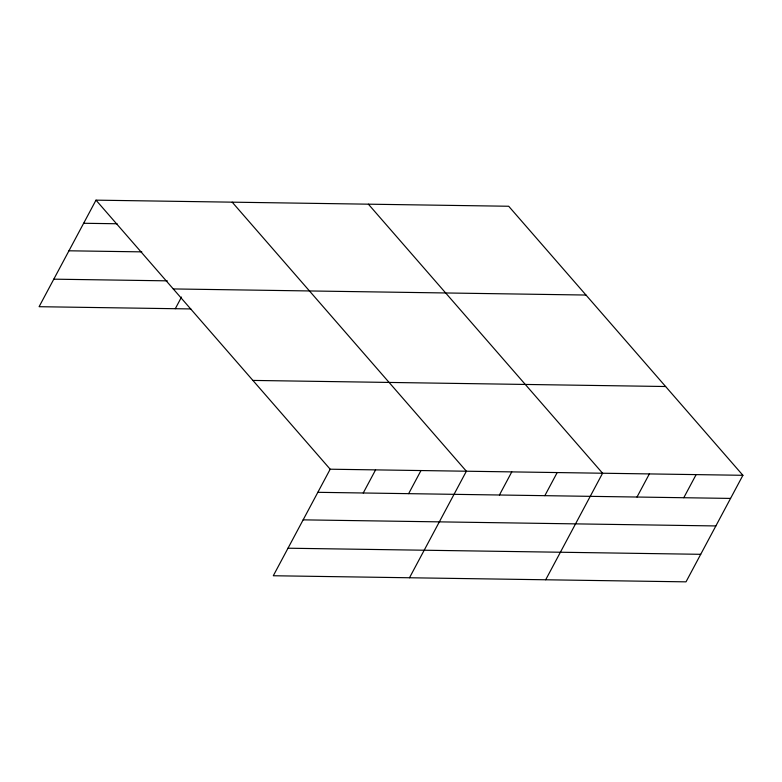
<?xml version="1.0" encoding="UTF-8"?>
<svg xmlns="http://www.w3.org/2000/svg" width="782" height="782" viewBox="0 0 782 782"><rect width="100%" height="100%" fill="white"/><g stroke="black" fill="none" stroke-linecap="round" stroke-linejoin="round"><path stroke-width="1.17" d="M742.9 475.3L330.18 469.21L273.299 575.748L686.01 581.847L742.9 475.3L508.701 206.252L95.991 200.153L39.1 306.7L190.828 308.939M175.295 308.704L181.512 297.062M363.239 492.992L375.585 469.874M408.644 493.657L420.98 470.549M409.494 577.761L466.375 471.223L232.186 202.167M499.434 494.996L511.78 471.888M544.839 495.671L557.175 472.563M545.689 579.775L602.58 473.227L368.381 204.18M637.007 497.029L649.353 473.921M683.781 497.723L696.127 474.615M83.645 223.271L117.095 223.76M68.943 250.797L141.825 251.872M53.802 279.164L167.299 280.846M173.272 288.939L585.992 295.039M252.899 380.423L665.619 386.513M317.844 492.318L730.564 498.417M303.142 519.854L715.862 525.944M288.001 548.211L700.711 554.311M95.991 200.153L330.18 469.21"/></g></svg>
